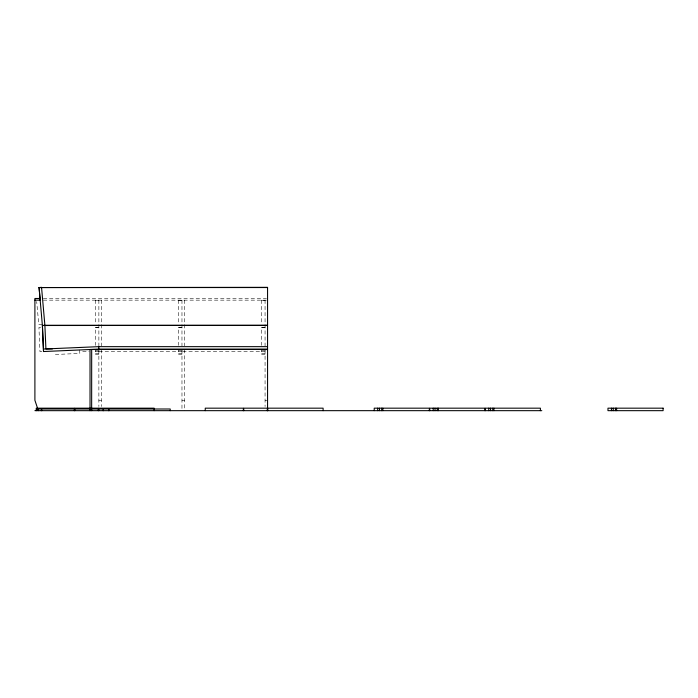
<?xml version="1.0" encoding="UTF-8"?>
<svg xmlns="http://www.w3.org/2000/svg" width="698" height="698" viewBox="0 0 698 698"><rect width="100%" height="100%" fill="white"/><g stroke="black" fill="none" stroke-linecap="round" stroke-linejoin="round"><path stroke-width="0.52" stroke-dasharray="3.49 2.62" d="M42.264 324.282L38.818 324.596L36.671 301.519M40.659 327.388L38.931 327.467L39.969 351.679L43.433 351.53M43.328 298.482L266.47 298.482M43.328 300.149L266.47 300.149M95.408 300.463L98.872 300.463M178.505 300.463L181.969 300.463M261.602 300.463L265.066 300.463M98.872 327.318L95.408 327.318L95.408 345.362M181.969 327.318L178.505 327.318L178.505 345.362M265.066 327.318L261.602 327.318L261.602 345.362M95.408 327.467L98.872 327.467M178.505 327.467L181.969 327.467M261.602 327.467L265.066 327.467M82.678 351.53L89.204 351.53M98.985 351.53L178.383 351.53M182.728 351.53L261.035 351.53M95.408 351.679L98.872 351.679M178.505 351.679L181.969 351.679M261.602 351.679L265.066 351.679M95.408 353.432L98.872 353.432M178.505 353.432L181.969 353.432M261.602 353.432L265.066 353.432M98.872 354.471L95.408 354.471L95.408 349.968M181.969 354.471L178.505 354.471L178.505 349.968M265.066 354.471L261.602 354.471L261.602 349.968M98.872 400.277L101.367 400.277M181.969 400.277L184.464 400.277M265.066 400.277L267.561 400.277M79.659 349.968L79.808 353.432L55.587 354.471L55.517 352.743M265.066 300.149L265.066 345.859M265.066 349.968L265.066 406.515M261.602 300.149L261.602 323.549M184.464 300.149L184.464 345.859M184.464 349.524L184.464 410.668M181.969 300.149L181.969 345.859M181.969 349.968L181.969 409.63M178.505 300.149L178.505 323.549M101.367 300.149L101.367 345.859M101.367 349.524L101.367 406.515M98.872 300.149L98.872 345.859M98.872 349.968L98.872 406.515M95.408 300.149L95.408 323.549"/><path stroke-width="1.05" d="M267.561 349.14L98.872 349.14L43.52 351.53L42.386 325.495L39.071 287.55L267.561 287.332L267.561 410.668M40.231 300.559L39.079 287.55L41.548 287.332L44.89 325.277L267.561 325.277M42.386 325.495L44.873 325.277M267.561 325.408L42.404 325.512L43.52 351.53M43.416 349.035L98.767 346.653L267.561 346.653M39.079 287.55L267.561 287.55M40.336 298.482L34.9 298.482L34.9 400.277L38.364 410.668M34.9 300.149L40.17 300.149M52.429 348.93L45.911 348.93L44.89 325.408M267.561 349.454L90.025 349.454L90.025 410.668M98.872 349.524L101.367 349.524M181.969 349.524L184.464 349.524M265.066 349.524L267.561 349.524M95.408 349.968L98.872 349.968M178.505 349.968L181.969 349.968M261.602 349.968L265.066 349.968M36.287 409.002L41.409 409.002L41.409 410.668M34.9 410.668L541.796 410.668M98.767 346.653L98.872 349.14M616.604 408.173L616.604 410.668M615.462 408.173L615.462 410.668M613.245 408.173L613.245 410.668M611.439 408.173L611.439 410.668M540.409 410.668L540.409 408.173L485.293 408.173L485.293 410.668M493.914 408.173L493.914 410.668M492.779 408.173L492.779 410.668M490.563 408.173L490.563 410.668M488.757 408.173L488.757 410.668M484.874 410.668L484.874 408.173L429.75 408.173L429.75 410.668M438.379 408.173L438.379 410.668M437.245 408.173L437.245 410.668M435.02 408.173L435.02 410.668M433.214 408.173L433.214 410.668M429.34 410.668L429.34 408.173L374.215 408.173L374.215 410.668M382.844 408.173L382.844 410.668M381.701 408.173L381.701 410.668M379.485 408.173L379.485 410.668M377.679 408.173L377.679 410.668M323.113 410.668L323.113 408.173L267.709 408.173L267.709 410.668M267.299 410.668L267.299 408.173L243.75 408.173L243.75 410.668M243.34 410.668L243.34 408.173L205.247 408.173L205.247 410.668M170.216 410.668L170.216 409.002L108.993 409.002L108.993 410.668M154.145 410.668L154.145 408.173L98.75 408.173L98.75 410.668M108.583 410.668L108.583 409.002L103.452 409.002L103.452 410.668M103.042 410.668L103.042 409.002L41.828 409.002L41.828 410.668M98.331 410.668L98.331 408.173L74.791 408.173L74.791 410.668M91.682 349.454L91.656 410.668M74.372 410.668L74.372 408.173L36.287 408.173L36.287 410.668M40.022 298.482L40.056 300.149M663.1 408.173L607.975 408.173L607.975 410.668L663.1 410.668L663.1 408.173"/></g></svg>
